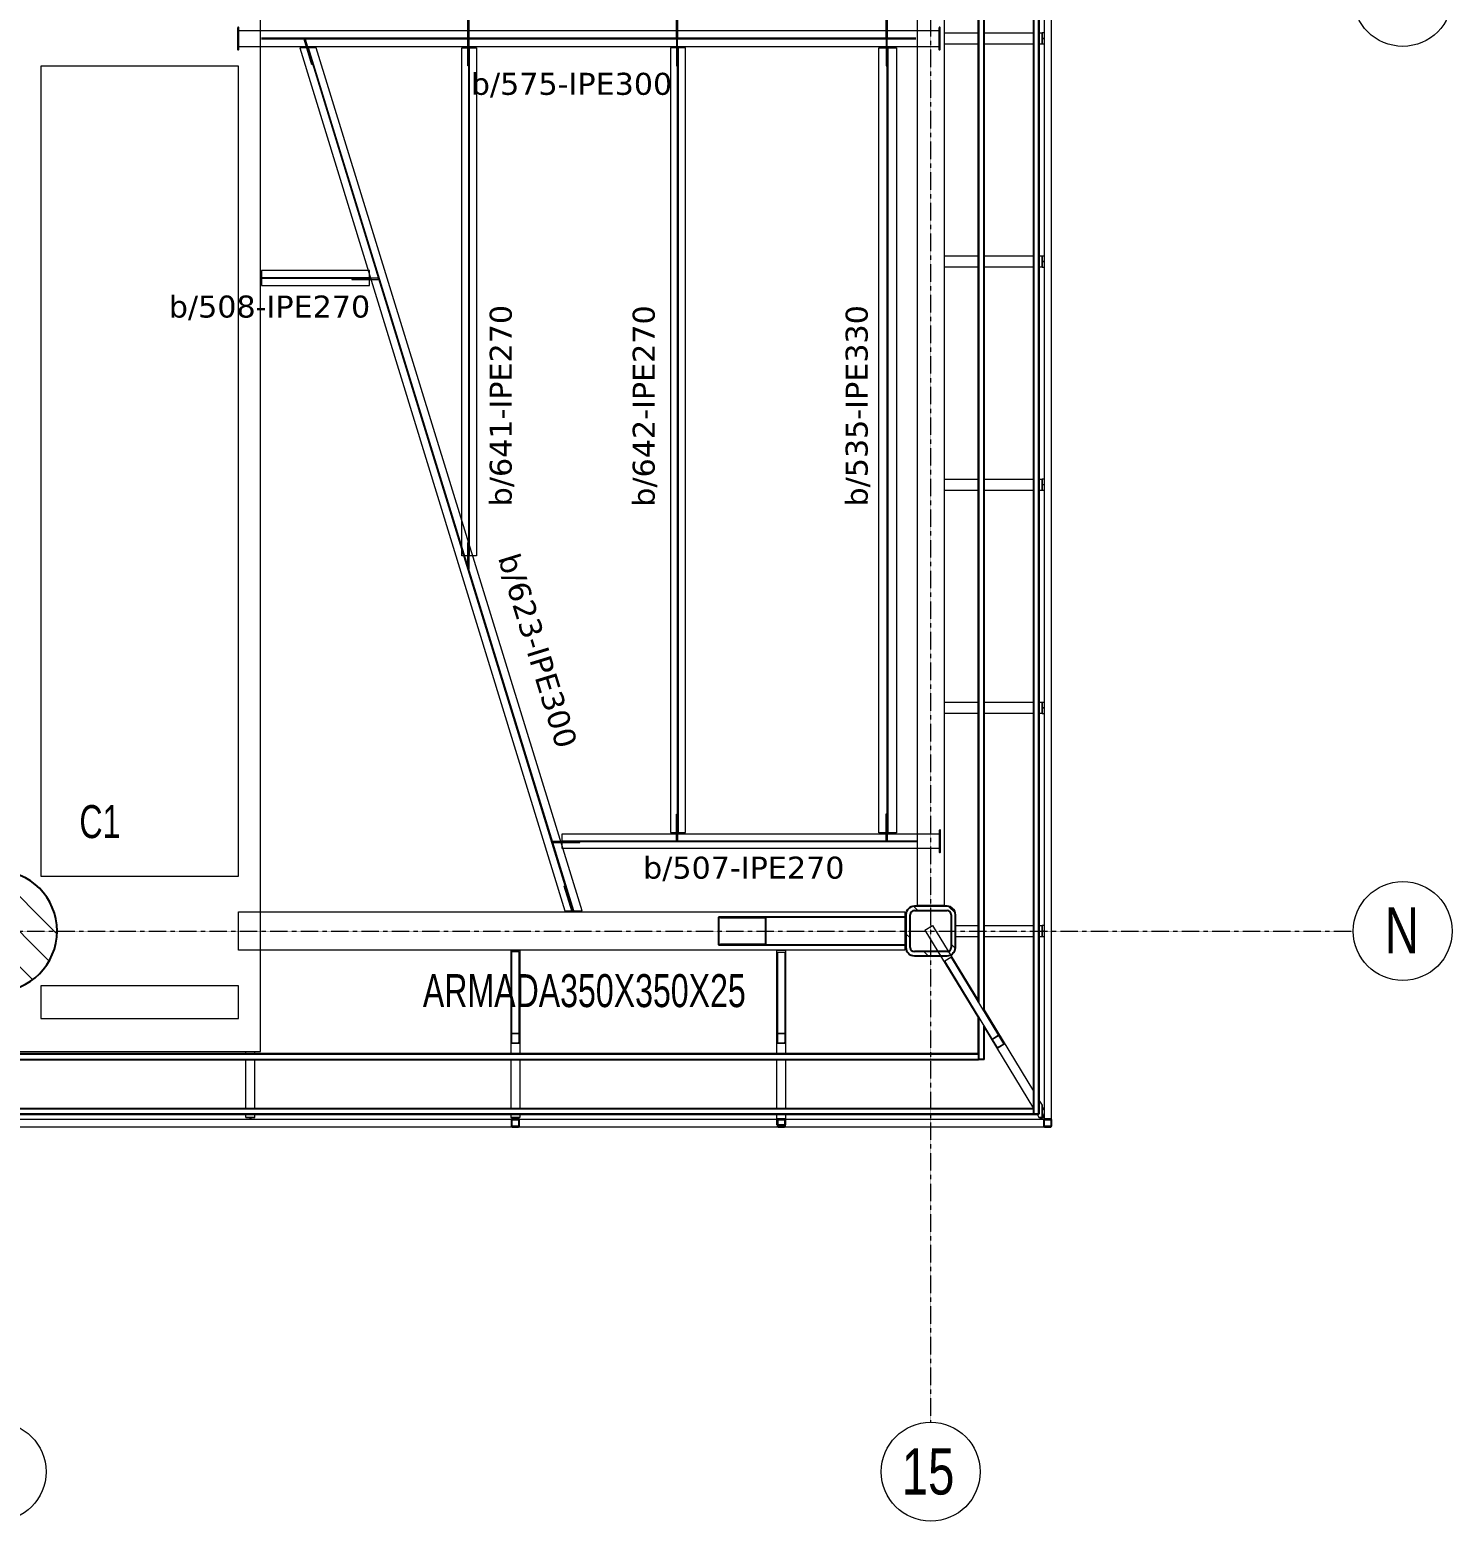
# Model space of a CAD drawing. Header units: millimetres. Extents: x -900 to 77642, y -21218 to 30657.
# Drawn here: x 64699 to 77642, y -5370 to 8200 of the extents above; entities that cross this region are included whole.
import ezdxf

# ---------------------------------------------------------------- set-up
doc = ezdxf.new("R2010")
doc.units = ezdxf.units.MM
doc.header["$LTSCALE"] = 0.9
doc.linetypes.add('Grid Line', pattern=[3.33375, 1.905, -0.47625, 0.47625, -0.47625])
for name, color, linetype, lineweight in [('0-1', 7, 'Continuous', 5), ('A_ALMA', 255, 'Continuous', 5), ('E_COLUMNAS', 1, 'Continuous', 18), ('E_COLUMNAS-1', 254, 'Continuous', 25), ('E_COLUMNAS-2', 1, 'Continuous', 9), ('E_COLUMNAS-3', 1, 'Continuous', 35), ('E_COLUMNAS-4', 1, 'Continuous', 25), ('E_EJES', 8, 'Continuous', 9), ('E_EJES-1', 8, 'Grid Line', 9), ('E_TEXTO', 3, 'Continuous', 9), ('E_VIGAS', 5, 'Continuous', 9), ('E_VIGAS-1', 5, 'Continuous', 5), ('E_VIGAS-2', 10, 'Continuous', 25), ('E_VIGAS-3', 5, 'Continuous', 25), ('P-PLATINA', 6, 'Continuous', 15), ('S-COLS-HDLN-1', 52, 'Continuous', 9), ('VIGAS_HCB', 253, 'Continuous', 15)]:
    doc.layers.add(name, color=color, linetype=linetype, lineweight=lineweight)
doc.styles.add('Arial Narrow', font='', dxfattribs={"width": 0.85, "height": 0.3})
doc.styles.add('Swis721 LtCn BT', font='swisscl.ttf', dxfattribs={"height": 0.42})
doc.styles.add('VERDANA', font='verdana.ttf')
doc.styles.get('Arial Narrow').set_extended_font_data('Arial Narrow')

# ---------------------------------------------------------------- blocks, each defined once
blk = doc.blocks.new('EST_SFM_VIGA-METALICA-SECCION-C - EST_SFM_VIGA-METALICA-UPN100-1529792-_42_00m_N_E_-NIVEL-11 DOC')
at = {"layer": 'E_VIGAS-2'}
for p, q in [((-13.568, -0.018), (-13.568, 0.032)), ((-13.263, 0.032), (-13.567, 0.032)), ((13.831, 0.032), (-13.129, 0.032)), ((14.268, 0.032), (13.965, 0.032)), ((14.269, 0.032), (14.269, -0.018)), ((-13.568, -0.018), (-13.181, -0.018)), ((-13.047, -0.018), (13.749, -0.018)), ((13.882, -0.018), (14.269, -0.018))]:
    blk.add_line(p, q, dxfattribs=at)
blk = doc.blocks.new('EST_SFM_VIGA-METALICA-SECCION-C - EST_SFM_VIGA-METALICA-UPN100-1530878-_42_00m_N_E_-NIVEL-11 DOC')
at = {"layer": 'E_VIGAS-2'}
for p, q in [((-14.294, -0.032), (-14.294, 0.018)), ((14.54, 0.018), (-14.294, 0.018)), ((14.54, 0.018), (14.54, -0.032)), ((-14.294, -0.032), (14.54, -0.032))]:
    blk.add_line(p, q, dxfattribs=at)
blk = doc.blocks.new('EST_SFM_VIGA-METALICA-SECCION-C - EST_SFM_VIGA-METALICA-UPN160-1529890-_42_00m_N_E_-NIVEL-11 DOC')
at = {"layer": 'E_VIGAS-1'}
for p, q in [((14.442, 0.018), (-14.49, 0.018)), ((-14.49, -0.047), (-14.49, 0.016)), ((14.506, 0.018), (14.5, 0.018)), ((14.506, 0.018), (14.506, 0.013)), ((-14.49, -0.047), (-14.487, -0.047)), ((-14.485, -0.047), (14.437, -0.047)), ((14.438, -0.047), (14.504, -0.047))]:
    blk.add_line(p, q, dxfattribs=at)
blk = doc.blocks.new('EST_SFM_VIGA-METALICA-SECCION-C - EST_SFM_VIGA-METALICA-UPN100-1527742-_42_00m_N_E_-NIVEL-11 DOC')
at = {"layer": 'E_VIGAS-2'}
for p, q in [((34.044, 0.018), (-34.827, 0.018)), ((34.044, 0.018), (34.044, -0.032)), ((-34.827, -0.032), (34.044, -0.032))]:
    blk.add_line(p, q, dxfattribs=at)
blk = doc.blocks.new('EST_SFM_VIGA-METALICA-SECCION-C - EST_SFM_VIGA-METALICA-UPN100-1527772-_42_00m_N_E_-NIVEL-11 DOC')
at = {"layer": 'E_VIGAS-2'}
for p, q in [((34.942, 0.032), (-34.929, 0.032)), ((34.942, 0.032), (34.942, -0.018)), ((-34.929, -0.018), (34.942, -0.018))]:
    blk.add_line(p, q, dxfattribs=at)
blk = doc.blocks.new('EST_SFM_VIGA-METALICA-SECCION-C - EST_SFM_VIGA-METALICA-UPN160-1579051-_42_00m_N_E_-NIVEL-11 DOC')
at = {"layer": 'E_VIGAS-1'}
for p, q in [((30.107, 0.047), (-30.264, 0.047)), ((30.175, 0.047), (30.109, 0.047)), ((32.521, 0.047), (30.176, 0.047)), ((34.951, 0.047), (32.603, 0.047)), ((34.955, 0.047), (34.952, 0.047)), ((34.955, 0.047), (34.955, -0.016)), ((-30.269, -0.018), (30.113, -0.018)), ((30.171, -0.018), (32.533, -0.018)), ((32.591, -0.018), (34.955, -0.018))]:
    blk.add_line(p, q, dxfattribs=at)
blk = doc.blocks.new('EST_SCM_COLUMNA-METALICA-SECCION-CUADRADA - EST_SCM_COLUMNA-TUBULAR-CUADRADA_PTEØ_70x70 e_3mm-1587241-_42_00m_N_E_-NIVEL-11 DOC')
at = {"layer": 'E_COLUMNAS-1'}
for p, q in [((-0.035, 0.029), (-0.035, -0.029)), ((-0.032, -0.029), (-0.032, 0.029)), ((0.029, 0.035), (-0.029, 0.035)), ((-0.029, 0.032), (0.029, 0.032)), ((0.032, 0.029), (0.032, -0.029)), ((0.035, -0.029), (0.035, 0.029)), ((0.029, -0.032), (-0.029, -0.032)), ((-0.029, -0.035), (0.029, -0.035))]:
    blk.add_line(p, q, dxfattribs=at)
for centre, radius, start, end in [((-0.029, 0.029), 0.006, 90, 180), ((-0.029, 0.029), 0.003, 90, 180), ((0.029, 0.029), 0.006, 360, 90), ((0.029, 0.029), 0.003, 0, 90), ((-0.029, -0.029), 0.006, 180, 270), ((-0.029, -0.029), 0.003, 180, 270), ((0.029, -0.029), 0.006, 270, 360), ((0.029, -0.029), 0.003, 270, 360), ((0.029, -0.029), 0.006, 280, 350), ((0.029, -0.029), 0.003, 300, 330)]:
    blk.add_arc(centre, radius, start, end, dxfattribs=at)
blk = doc.blocks.new('EST_SCM_COLUMNA-METALICA-SECCION-CUADRADA - EST_SCM_COLUMNA-TUBULAR-CUADRADA_PTEØ_70x70 e_3mm-V5-_42_00m_N_E_-NIVEL-11 DOC')
at = {"layer": 'E_COLUMNAS-1'}
for p, q in [((-0.035, 0.029), (-0.035, -0.029)), ((-0.032, -0.029), (-0.032, 0.029)), ((0.029, 0.035), (-0.029, 0.035)), ((-0.029, 0.032), (0.029, 0.032)), ((0.032, 0.029), (0.032, -0.029)), ((0.035, -0.029), (0.035, 0.029)), ((0.029, -0.032), (-0.029, -0.032)), ((-0.029, -0.035), (0.029, -0.035))]:
    blk.add_line(p, q, dxfattribs=at)
for centre, radius, start, end in [((-0.029, 0.029), 0.006, 90, 180), ((-0.029, 0.029), 0.003, 90, 180), ((0.029, 0.029), 0.006, 360, 90), ((0.029, 0.029), 0.003, 0, 90), ((-0.029, -0.029), 0.006, 180, 270), ((-0.029, -0.029), 0.006, 190, 270), ((-0.029, -0.029), 0.003, 180, 270), ((-0.029, -0.029), 0.003, 210, 270), ((0.029, -0.029), 0.006, 270, 360), ((0.029, -0.029), 0.003, 270, 360), ((0.029, -0.029), 0.006, 270, 350), ((0.029, -0.029), 0.003, 270, 330)]:
    blk.add_arc(centre, radius, start, end, dxfattribs=at)
blk = doc.blocks.new('EST_SCM_COLUMNA-METALICA-SECCION-CUADRADA - EST_SCM_COLUMNA-TUBULAR-CUADRADA_PTEØ_70x70 e_3mm-V10-_42_00m_N_E_-NIVEL-11 DOC')
at = {"layer": 'E_COLUMNAS-2'}
h = blk.add_hatch(dxfattribs=at)
h.set_pattern_fill('FP_5', color=256, style=0, pattern_type=2)
h.set_pattern_definition([(315, (-7.522, 138.917), (0.15909903, 0.15909903), [])])
h.paths.add_polyline_path([(-0.029, 0.035), (-0.033, 0.033), (-0.035, 0.029), (-0.031, 0.031)])
h.paths.add_polyline_path([(0.029, 0.035), (0.031, 0.031), (0.035, 0.029), (0.033, 0.033)])
h.paths.add_polyline_path([(-0.02, 0.035), (-0.029, 0.035), (-0.029, 0.032), (0.029, 0.032), (0.029, 0.035)])
h.paths.add_polyline_path([(0.035, -0.029), (0.031, -0.031), (0.029, -0.035), (0.033, -0.033)])
h.paths.add_polyline_path([(0.032, 0.029), (0.032, -0.029), (0.035, -0.029), (0.035, 0.029)])
h.paths.add_polyline_path([(-0.035, -0.029), (-0.033, -0.033), (-0.029, -0.035), (-0.031, -0.031)])
h.paths.add_polyline_path([(-0.035, 0.029), (-0.035, -0.029), (-0.032, -0.029), (-0.032, 0.029)])
h.paths.add_polyline_path([(0.029, -0.032), (-0.029, -0.032), (-0.029, -0.035), (0.029, -0.035)])
at = {"layer": 'E_COLUMNAS-1'}
for p, q in [((-0.035, 0.029), (-0.035, -0.029)), ((-0.032, -0.029), (-0.032, 0.029)), ((0.029, 0.035), (-0.029, 0.035)), ((-0.029, 0.032), (0.029, 0.032)), ((0.032, 0.029), (0.032, -0.029)), ((0.035, -0.029), (0.035, 0.029)), ((0.029, -0.032), (-0.029, -0.032)), ((-0.029, -0.035), (0.029, -0.035))]:
    blk.add_line(p, q, dxfattribs=at)
for centre, radius, start, end in [((-0.029, 0.029), 0.006, 90, 180), ((-0.029, 0.029), 0.003, 90, 180), ((0.029, 0.029), 0.006, 360, 90), ((0.029, 0.029), 0.003, 0, 90), ((-0.029, -0.029), 0.006, 180, 270), ((-0.029, -0.029), 0.003, 180, 270), ((0.029, -0.029), 0.006, 270, 360), ((0.029, -0.029), 0.003, 270, 360)]:
    blk.add_arc(centre, radius, start, end, dxfattribs=at)
blk = doc.blocks.new('DCTIB_CNI_EST_MOD-1A-FAC_0001_rvt-1-_42_00m_N_E_-NIVEL-11 DOC')
at = {"layer": 'E_VIGAS-1'}
for p, q in [((-6.038, 148.735), (-6.038, 148.835)), ((-6.038, 148.835), (-5.727, 148.835)), ((-6.038, 148.735), (-5.727, 148.735)), ((-5.677, 148.835), (-5.227, 148.835)), ((-5.677, 148.735), (-5.227, 148.735)), ((-5.177, 148.835), (-5.149, 148.835)), ((-5.177, 148.735), (-5.149, 148.735)), ((-5.149, 148.835), (-5.149, 148.735)), ((-5.149, 148.835), (-5.148, 148.835)), ((-5.149, 148.735), (-5.149, 148.835)), ((-5.148, 148.735), (-5.149, 148.735)), ((-5.129, 148.835), (-5.148, 148.835)), ((-5.148, 148.835), (-5.148, 148.798)), ((-5.148, 148.788), (-5.143, 148.788)), ((-5.143, 148.788), (-5.148, 148.788)), ((-5.148, 148.788), (-5.143, 148.788)), ((-5.143, 148.782), (-5.148, 148.782)), ((-5.143, 148.782), (-5.148, 148.782)), ((-5.148, 148.782), (-5.143, 148.782)), ((-5.148, 148.772), (-5.148, 148.735)), ((-5.148, 148.735), (-5.129, 148.735)), ((-5.143, 148.788), (-5.129, 148.788)), ((-5.129, 148.782), (-5.143, 148.782)), ((-6.037, 146.704), (-6.037, 146.804)), ((-5.727, 146.804), (-6.037, 146.804)), ((-5.727, 146.704), (-6.037, 146.704)), ((-5.227, 146.804), (-5.677, 146.804)), ((-5.227, 146.704), (-5.677, 146.704)), ((-5.149, 146.804), (-5.177, 146.804)), ((-5.149, 146.704), (-5.177, 146.704)), ((-5.149, 146.804), (-5.149, 146.704)), ((-5.149, 146.704), (-5.149, 146.804)), ((-5.149, 146.804), (-5.148, 146.804)), ((-5.148, 146.704), (-5.149, 146.704)), ((-5.148, 146.804), (-5.148, 146.767)), ((-5.129, 146.804), (-5.148, 146.804)), ((-5.148, 146.757), (-5.143, 146.757)), ((-5.143, 146.757), (-5.148, 146.757)), ((-5.148, 146.757), (-5.143, 146.757)), ((-5.143, 146.752), (-5.148, 146.752)), ((-5.143, 146.752), (-5.148, 146.752)), ((-5.148, 146.752), (-5.143, 146.752)), ((-5.148, 146.742), (-5.148, 146.704)), ((-5.148, 146.704), (-5.129, 146.704)), ((-5.143, 146.757), (-5.129, 146.757)), ((-5.129, 146.752), (-5.143, 146.752)), ((-6.038, 144.674), (-6.038, 144.774)), ((-6.038, 144.774), (-5.727, 144.774)), ((-6.038, 144.674), (-5.727, 144.674)), ((-5.677, 144.774), (-5.227, 144.774)), ((-5.677, 144.674), (-5.227, 144.674)), ((-5.177, 144.774), (-5.149, 144.774)), ((-5.177, 144.674), (-5.149, 144.674)), ((-5.149, 144.774), (-5.149, 144.674)), ((-5.149, 144.774), (-5.148, 144.774)), ((-5.149, 144.674), (-5.149, 144.774)), ((-5.148, 144.674), (-5.149, 144.674)), ((-5.129, 144.774), (-5.148, 144.774)), ((-5.148, 144.774), (-5.148, 144.736)), ((-5.148, 144.726), (-5.143, 144.726)), ((-5.143, 144.726), (-5.148, 144.726)), ((-5.148, 144.726), (-5.143, 144.726)), ((-5.143, 144.721), (-5.148, 144.721)), ((-5.143, 144.721), (-5.148, 144.721)), ((-5.148, 144.721), (-5.143, 144.721)), ((-5.148, 144.711), (-5.148, 144.674)), ((-5.148, 144.674), (-5.129, 144.674)), ((-5.143, 144.726), (-5.129, 144.726)), ((-5.129, 144.721), (-5.143, 144.721)), ((-6.037, 142.643), (-6.037, 142.743)), ((-5.727, 142.743), (-6.037, 142.743)), ((-5.727, 142.643), (-6.037, 142.643)), ((-5.227, 142.743), (-5.677, 142.743)), ((-5.227, 142.643), (-5.677, 142.643)), ((-5.149, 142.743), (-5.177, 142.743)), ((-5.149, 142.643), (-5.177, 142.643)), ((-5.149, 142.743), (-5.149, 142.643)), ((-5.149, 142.643), (-5.149, 142.743)), ((-5.149, 142.743), (-5.148, 142.743)), ((-5.148, 142.643), (-5.149, 142.643)), ((-5.148, 142.743), (-5.148, 142.706)), ((-5.129, 142.743), (-5.148, 142.743)), ((-5.148, 142.696), (-5.143, 142.696)), ((-5.143, 142.696), (-5.148, 142.696)), ((-5.148, 142.696), (-5.143, 142.696)), ((-5.143, 142.69), (-5.148, 142.69)), ((-5.143, 142.69), (-5.148, 142.69)), ((-5.148, 142.69), (-5.143, 142.69)), ((-5.148, 142.68), (-5.148, 142.643)), ((-5.148, 142.643), (-5.129, 142.643)), ((-5.143, 142.696), (-5.129, 142.696)), ((-5.129, 142.69), (-5.143, 142.69)), ((-6.215, 140.67), (-6.145, 140.712)), ((-6.215, 140.67), (-5.727, 139.869)), ((-6.145, 140.712), (-5.727, 140.027)), ((-5.934, 140.612), (-5.934, 140.712)), ((-5.934, 140.712), (-5.727, 140.712)), ((-5.934, 140.612), (-5.727, 140.612)), ((-5.677, 140.712), (-5.227, 140.712)), ((-5.677, 140.612), (-5.227, 140.612)), ((-5.177, 140.712), (-5.149, 140.712)), ((-5.177, 140.612), (-5.149, 140.612)), ((-5.149, 140.712), (-5.149, 140.612)), ((-5.149, 140.712), (-5.148, 140.712)), ((-5.149, 140.612), (-5.149, 140.712)), ((-5.148, 140.612), (-5.149, 140.612)), ((-5.129, 140.712), (-5.148, 140.712)), ((-5.148, 140.712), (-5.148, 140.675)), ((-5.148, 140.665), (-5.143, 140.665)), ((-5.143, 140.665), (-5.148, 140.665)), ((-5.148, 140.665), (-5.143, 140.665)), ((-5.143, 140.66), (-5.148, 140.66)), ((-5.143, 140.66), (-5.148, 140.66)), ((-5.148, 140.66), (-5.143, 140.66)), ((-5.148, 140.65), (-5.148, 140.612)), ((-5.148, 140.612), (-5.129, 140.612)), ((-5.143, 140.665), (-5.129, 140.665)), ((-5.129, 140.66), (-5.143, 140.66)), ((-9.983, 140.487), (-9.901, 140.487)), ((-9.983, 140.487), (-9.983, 139.545)), ((-9.977, 140.468), (-9.977, 139.727)), ((-9.91, 140.472), (-9.974, 140.472)), ((-9.907, 139.727), (-9.907, 140.468)), ((-9.901, 140.487), (-9.901, 139.545)), ((-7.563, 140.488), (-7.535, 140.488)), ((-7.563, 140.487), (-7.481, 140.487)), ((-7.563, 139.545), (-7.563, 140.487)), ((-7.557, 140.464), (-7.557, 139.727)), ((-7.49, 140.468), (-7.554, 140.468)), ((-7.525, 140.488), (-7.525, 140.487)), ((-7.519, 140.488), (-7.525, 140.488)), ((-7.52, 140.487), (-7.52, 140.488)), ((-7.509, 140.488), (-7.481, 140.488)), ((-7.487, 139.727), (-7.487, 140.464)), ((-7.481, 139.545), (-7.481, 140.487)), ((-6.034, 140.384), (-5.602, 139.675)), ((-5.979, 140.423), (-6.033, 140.389)), ((-5.542, 139.711), (-5.974, 140.421)), ((-5.677, 139.944), (-5.227, 139.206)), ((-5.677, 139.787), (-5.227, 139.048)), ((-9.977, 139.727), (-9.977, 139.645)), ((-9.976, 139.731), (-9.976, 139.727)), ((-9.976, 139.645), (-9.976, 139.727)), ((-9.976, 139.652), (-9.976, 139.645)), ((-9.91, 139.731), (-9.974, 139.731)), ((-9.974, 139.729), (-9.91, 139.729)), ((-9.91, 139.643), (-9.974, 139.643)), ((-9.974, 139.641), (-9.91, 139.641)), ((-9.909, 139.727), (-9.909, 139.731)), ((-9.909, 139.727), (-9.909, 139.645)), ((-9.909, 139.645), (-9.909, 139.652)), ((-9.907, 139.645), (-9.907, 139.727)), ((-7.557, 139.727), (-7.557, 139.645)), ((-7.556, 139.731), (-7.556, 139.727)), ((-7.556, 139.645), (-7.556, 139.727)), ((-7.556, 139.652), (-7.556, 139.645)), ((-7.49, 139.731), (-7.554, 139.731)), ((-7.554, 139.729), (-7.49, 139.729)), ((-7.49, 139.643), (-7.554, 139.643)), ((-7.554, 139.641), (-7.49, 139.641)), ((-7.489, 139.727), (-7.489, 139.731)), ((-7.489, 139.727), (-7.489, 139.645)), ((-7.489, 139.645), (-7.489, 139.652)), ((-7.487, 139.645), (-7.487, 139.727)), ((-5.602, 139.679), (-5.6, 139.676)), ((-5.602, 139.675), (-5.556, 139.601)), ((-5.547, 139.713), (-5.601, 139.68)), ((-5.6, 139.678), (-5.545, 139.712)), ((-5.555, 139.602), (-5.6, 139.676)), ((-5.498, 139.634), (-5.553, 139.601)), ((-5.543, 139.711), (-5.545, 139.714)), ((-5.543, 139.711), (-5.498, 139.637)), ((-5.497, 139.637), (-5.542, 139.711)), ((-5.498, 139.637), (-5.502, 139.644)), ((-12.393, 139.567), (-12.311, 139.567)), ((-12.393, 139.545), (-12.393, 139.567)), ((-12.311, 139.545), (-12.311, 139.567)), ((-5.56, 139.609), (-5.555, 139.602)), ((-5.552, 139.599), (-5.497, 139.632)), ((-12.393, 139.045), (-12.393, 139.495)), ((-12.311, 139.045), (-12.311, 139.495)), ((-9.983, 139.495), (-9.983, 139.045)), ((-9.901, 139.495), (-9.901, 139.045)), ((-7.563, 139.045), (-7.563, 139.495)), ((-7.481, 139.045), (-7.481, 139.495)), ((-5.177, 139.124), (-5.149, 139.078)), ((-12.393, 138.967), (-12.393, 138.995)), ((-12.311, 138.967), (-12.393, 138.967)), ((-12.393, 138.966), (-12.393, 138.967)), ((-12.393, 138.967), (-12.311, 138.967)), ((-12.365, 138.966), (-12.393, 138.966)), ((-12.355, 138.961), (-12.355, 138.966)), ((-12.355, 138.947), (-12.355, 138.961)), ((-12.35, 138.966), (-12.35, 138.961)), ((-12.35, 138.961), (-12.35, 138.947)), ((-12.311, 138.966), (-12.339, 138.966)), ((-12.311, 138.967), (-12.311, 138.995)), ((-12.311, 138.967), (-12.311, 138.966)), ((-9.983, 138.995), (-9.983, 138.967)), ((-9.901, 138.967), (-9.983, 138.967)), ((-9.983, 138.967), (-9.901, 138.967)), ((-9.983, 138.966), (-9.983, 138.967)), ((-9.955, 138.966), (-9.983, 138.966)), ((-9.945, 138.961), (-9.945, 138.966)), ((-9.945, 138.952), (-9.945, 138.961)), ((-9.94, 138.966), (-9.94, 138.961)), ((-9.94, 138.961), (-9.94, 138.952)), ((-9.901, 138.966), (-9.929, 138.966)), ((-9.901, 138.995), (-9.901, 138.967)), ((-9.901, 138.967), (-9.901, 138.966)), ((-7.563, 138.9), (-7.563, 138.995)), ((-7.481, 138.9), (-7.481, 138.995)), ((-5.194, 138.995), (-5.177, 138.967)), ((-5.149, 138.967), (-5.177, 138.967)), ((-5.177, 138.967), (-5.149, 138.967)), ((-5.148, 138.966), (-5.177, 138.966)), ((-5.17, 138.966), (-5.158, 138.947)), ((-5.152, 138.955), (-5.151, 138.957)), ((-5.15, 138.959), (-5.149, 138.961)), ((-5.149, 138.967), (-5.149, 139.078)), ((-5.148, 139.076), (-5.148, 139.023)), ((-5.129, 139.033), (-5.148, 139.065)), ((-5.148, 138.972), (-5.148, 138.966)), ((-5.148, 138.966), (-5.148, 138.972)), ((-5.146, 138.999), (-5.143, 138.994)), ((-5.143, 138.984), (-5.146, 138.99)), ((-9.945, 138.947), (-9.945, 138.949)), ((-9.94, 138.949), (-9.94, 138.947)), ((-7.557, 138.9), (-7.563, 138.9)), ((-7.49, 138.9), (-7.554, 138.9)), ((-7.481, 138.9), (-7.487, 138.9)), ((-5.153, 138.95), (-5.153, 138.952))]:
    blk.add_line(p, q, dxfattribs=at)
at = {"layer": 'E_VIGAS-1', "flags": 128}
for points in [[(-9.974, 140.472), (-9.975, 140.471), (-9.975, 140.471), (-9.976, 140.471), (-9.976, 140.47), (-9.977, 140.469), (-9.977, 140.469), (-9.977, 140.468)], [(-9.907, 140.468), (-9.907, 140.469), (-9.907, 140.469), (-9.908, 140.47), (-9.908, 140.471), (-9.909, 140.471), (-9.909, 140.471), (-9.91, 140.472)], [(-7.554, 140.468), (-7.555, 140.467), (-7.555, 140.467), (-7.556, 140.467), (-7.556, 140.466), (-7.557, 140.465), (-7.557, 140.465), (-7.557, 140.464)], [(-7.487, 140.464), (-7.487, 140.465), (-7.487, 140.465), (-7.488, 140.466), (-7.488, 140.467), (-7.489, 140.467), (-7.489, 140.467), (-7.49, 140.468)], [(-6.034, 140.384), (-6.034, 140.385), (-6.034, 140.386), (-6.034, 140.387), (-6.034, 140.388), (-6.034, 140.388), (-6.034, 140.389), (-6.033, 140.389)], [(-5.979, 140.423), (-5.978, 140.423), (-5.977, 140.423), (-5.977, 140.423), (-5.976, 140.423), (-5.975, 140.422), (-5.974, 140.422), (-5.974, 140.421)], [(-9.974, 139.731), (-9.975, 139.731), (-9.975, 139.731), (-9.976, 139.73), (-9.976, 139.73), (-9.977, 139.729), (-9.977, 139.728), (-9.977, 139.727)], [(-9.977, 139.645), (-9.977, 139.644), (-9.977, 139.643), (-9.976, 139.642), (-9.976, 139.641), (-9.975, 139.641), (-9.975, 139.641), (-9.974, 139.641)], [(-9.976, 139.727), (-9.976, 139.728), (-9.975, 139.728), (-9.975, 139.728), (-9.975, 139.729), (-9.975, 139.729), (-9.974, 139.729), (-9.974, 139.729)], [(-9.974, 139.643), (-9.974, 139.643), (-9.975, 139.643), (-9.975, 139.643), (-9.975, 139.643), (-9.975, 139.644), (-9.976, 139.644), (-9.976, 139.645)], [(-9.907, 139.727), (-9.907, 139.728), (-9.907, 139.729), (-9.908, 139.73), (-9.908, 139.73), (-9.909, 139.731), (-9.909, 139.731), (-9.91, 139.731)], [(-9.91, 139.729), (-9.91, 139.729), (-9.909, 139.729), (-9.909, 139.729), (-9.909, 139.728), (-9.909, 139.728), (-9.909, 139.728), (-9.909, 139.727)], [(-9.91, 139.641), (-9.909, 139.641), (-9.909, 139.641), (-9.908, 139.641), (-9.908, 139.642), (-9.907, 139.643), (-9.907, 139.644), (-9.907, 139.645)], [(-9.909, 139.645), (-9.909, 139.644), (-9.909, 139.644), (-9.909, 139.643), (-9.909, 139.643), (-9.909, 139.643), (-9.91, 139.643), (-9.91, 139.643)], [(-7.554, 139.731), (-7.555, 139.731), (-7.555, 139.731), (-7.556, 139.73), (-7.556, 139.73), (-7.557, 139.729), (-7.557, 139.728), (-7.557, 139.727)], [(-7.557, 139.645), (-7.557, 139.644), (-7.557, 139.643), (-7.556, 139.642), (-7.556, 139.641), (-7.555, 139.641), (-7.555, 139.641), (-7.554, 139.641)], [(-7.556, 139.727), (-7.556, 139.728), (-7.555, 139.728), (-7.555, 139.728), (-7.555, 139.729), (-7.555, 139.729), (-7.554, 139.729), (-7.554, 139.729)], [(-7.554, 139.643), (-7.554, 139.643), (-7.555, 139.643), (-7.555, 139.643), (-7.555, 139.643), (-7.555, 139.644), (-7.556, 139.644), (-7.556, 139.645)], [(-7.487, 139.727), (-7.487, 139.728), (-7.487, 139.729), (-7.488, 139.73), (-7.488, 139.73), (-7.489, 139.731), (-7.489, 139.731), (-7.49, 139.731)], [(-7.49, 139.729), (-7.49, 139.729), (-7.489, 139.729), (-7.489, 139.729), (-7.489, 139.728), (-7.489, 139.728), (-7.489, 139.728), (-7.489, 139.727)], [(-7.49, 139.641), (-7.489, 139.641), (-7.489, 139.641), (-7.488, 139.641), (-7.488, 139.642), (-7.487, 139.643), (-7.487, 139.644), (-7.487, 139.645)], [(-7.489, 139.645), (-7.489, 139.644), (-7.489, 139.644), (-7.489, 139.643), (-7.489, 139.643), (-7.489, 139.643), (-7.49, 139.643), (-7.49, 139.643)], [(-5.601, 139.68), (-5.602, 139.68), (-5.602, 139.679), (-5.602, 139.678), (-5.602, 139.678), (-5.602, 139.677), (-5.602, 139.676), (-5.602, 139.675)], [(-5.6, 139.676), (-5.601, 139.676), (-5.601, 139.677), (-5.601, 139.677), (-5.601, 139.678), (-5.601, 139.678), (-5.6, 139.678), (-5.6, 139.678)], [(-5.542, 139.711), (-5.542, 139.712), (-5.543, 139.713), (-5.544, 139.713), (-5.544, 139.714), (-5.545, 139.714), (-5.546, 139.714), (-5.547, 139.713)], [(-5.545, 139.712), (-5.545, 139.712), (-5.545, 139.712), (-5.544, 139.712), (-5.544, 139.712), (-5.544, 139.711), (-5.543, 139.711), (-5.543, 139.711)], [(-5.498, 139.637), (-5.498, 139.636), (-5.498, 139.636), (-5.498, 139.635), (-5.498, 139.635), (-5.498, 139.635), (-5.498, 139.634), (-5.498, 139.634)], [(-5.497, 139.632), (-5.497, 139.633), (-5.496, 139.633), (-5.496, 139.634), (-5.496, 139.635), (-5.496, 139.636), (-5.496, 139.636), (-5.497, 139.637)], [(-5.556, 139.601), (-5.556, 139.6), (-5.555, 139.6), (-5.555, 139.599), (-5.554, 139.599), (-5.553, 139.599), (-5.552, 139.599), (-5.552, 139.599)], [(-5.553, 139.601), (-5.553, 139.601), (-5.553, 139.601), (-5.554, 139.601), (-5.554, 139.601), (-5.554, 139.601), (-5.555, 139.601), (-5.555, 139.601), (-5.555, 139.602)], [(-5.177, 138.966), (-5.177, 138.967), (-5.177, 138.967)], [(-5.154, 138.947), (-5.153, 138.951), (-5.152, 138.956), (-5.149, 138.96), (-5.146, 138.964), (-5.142, 138.968), (-5.138, 138.97), (-5.135, 138.971)], [(-5.149, 139.078), (-5.149, 139.077), (-5.148, 139.076)], [(-5.143, 138.994), (-5.138, 138.987), (-5.133, 138.978), (-5.129, 138.971)], [(-5.129, 138.961), (-5.133, 138.968), (-5.138, 138.977), (-5.143, 138.984)]]:
    blk.add_lwpolyline(points, dxfattribs=at)
at = {"layer": 'E_VIGAS-1'}
for centre, radius, start, end in [((-9.971, 138.946), 0.006, 90, 170), ((-9.971, 138.946), 0.006, 90, 170), ((-9.971, 138.946), 0.003, 90, 150), ((-9.971, 138.946), 0.003, 90, 150), ((-9.913, 138.946), 0.006, 10, 90), ((-9.913, 138.946), 0.006, 10, 90), ((-9.913, 138.946), 0.003, 30, 90), ((-9.913, 138.946), 0.003, 30, 90), ((-5.128, 138.946), 0.006, 100, 170), ((-5.128, 138.946), 0.006, 100, 170), ((-5.128, 138.946), 0.003, 120, 150), ((-5.128, 138.946), 0.003, 120, 150)]:
    blk.add_arc(centre, radius, start, end, dxfattribs=at)
for centre, start_param, end_param in [((-7.535, 140.488), 0, 1.570796), ((-7.535, 140.487), 4.974188, 5.497787), ((-7.535, 140.487), 5.759587, 6.283185), ((-7.509, 140.488), 1.570796, 3.141593), ((-7.509, 140.487), 3.141593, 3.665191), ((-7.509, 140.487), 3.926991, 4.45059)]:
    blk.add_ellipse(centre, major_axis=(0.0107, 0), ratio=0.003149, start_param=start_param, end_param=end_param, dxfattribs=at)
for points, knots in [([(-5.148, 148.798), (-5.148, 148.797), (-5.148, 148.795), (-5.147, 148.793), (-5.147, 148.791), (-5.146, 148.789), (-5.145, 148.788), (-5.143, 148.788), (-5.143, 148.788)], [0, 0, 0, 0, 0.142857, 0.285714, 0.428571, 0.571429, 0.785714, 1, 1, 1, 1]), ([(-5.143, 148.782), (-5.143, 148.782), (-5.144, 148.782), (-5.145, 148.781), (-5.146, 148.78), (-5.147, 148.779), (-5.147, 148.778), (-5.147, 148.777), (-5.148, 148.775), (-5.148, 148.774), (-5.148, 148.772)], [0, 0, 0, 0, 0.142857, 0.285714, 0.428571, 0.571429, 0.678571, 0.732143, 0.785714, 1, 1, 1, 1]), ([(-5.148, 146.767), (-5.148, 146.766), (-5.148, 146.765), (-5.147, 146.762), (-5.147, 146.76), (-5.146, 146.759), (-5.145, 146.757), (-5.143, 146.757), (-5.143, 146.757)], [0, 0, 0, 0, 0.142857, 0.285714, 0.428571, 0.571429, 0.785714, 1, 1, 1, 1]), ([(-5.143, 146.752), (-5.143, 146.752), (-5.144, 146.751), (-5.145, 146.751), (-5.146, 146.75), (-5.147, 146.748), (-5.147, 146.747), (-5.147, 146.746), (-5.148, 146.744), (-5.148, 146.743), (-5.148, 146.742)], [0, 0, 0, 0, 0.142857, 0.285714, 0.428571, 0.571429, 0.678571, 0.732143, 0.785714, 1, 1, 1, 1]), ([(-5.148, 144.736), (-5.148, 144.735), (-5.148, 144.734), (-5.147, 144.732), (-5.147, 144.73), (-5.146, 144.728), (-5.145, 144.727), (-5.143, 144.726), (-5.143, 144.726)], [0, 0, 0, 0, 0.142857, 0.285714, 0.428571, 0.571429, 0.785714, 1, 1, 1, 1]), ([(-5.143, 144.721), (-5.143, 144.721), (-5.144, 144.721), (-5.145, 144.72), (-5.146, 144.719), (-5.147, 144.718), (-5.147, 144.716), (-5.147, 144.715), (-5.148, 144.714), (-5.148, 144.712), (-5.148, 144.711)], [0, 0, 0, 0, 0.142857, 0.285714, 0.428571, 0.571429, 0.678571, 0.732143, 0.785714, 1, 1, 1, 1]), ([(-5.148, 142.706), (-5.148, 142.705), (-5.148, 142.703), (-5.147, 142.701), (-5.147, 142.699), (-5.146, 142.697), (-5.145, 142.696), (-5.143, 142.696), (-5.143, 142.696)], [0, 0, 0, 0, 0.142857, 0.285714, 0.428571, 0.571429, 0.785714, 1, 1, 1, 1]), ([(-5.143, 142.69), (-5.143, 142.69), (-5.144, 142.69), (-5.145, 142.69), (-5.146, 142.688), (-5.147, 142.687), (-5.147, 142.686), (-5.147, 142.685), (-5.148, 142.683), (-5.148, 142.682), (-5.148, 142.68)], [0, 0, 0, 0, 0.142857, 0.285714, 0.428571, 0.571429, 0.678571, 0.732143, 0.785714, 1, 1, 1, 1]), ([(-5.148, 140.675), (-5.148, 140.674), (-5.148, 140.673), (-5.147, 140.67), (-5.147, 140.669), (-5.146, 140.667), (-5.145, 140.665), (-5.143, 140.665), (-5.143, 140.665)], [0, 0, 0, 0, 0.142857, 0.285714, 0.428571, 0.571429, 0.785714, 1, 1, 1, 1]), ([(-5.143, 140.66), (-5.143, 140.66), (-5.144, 140.66), (-5.145, 140.659), (-5.146, 140.658), (-5.147, 140.656), (-5.147, 140.655), (-5.147, 140.654), (-5.148, 140.652), (-5.148, 140.651), (-5.148, 140.65)], [0, 0, 0, 0, 0.142857, 0.285714, 0.428571, 0.571429, 0.678571, 0.732143, 0.785714, 1, 1, 1, 1]), ([(-12.365, 138.966), (-12.364, 138.966), (-12.363, 138.966), (-12.36, 138.966), (-12.358, 138.965), (-12.356, 138.964), (-12.355, 138.963), (-12.355, 138.962), (-12.355, 138.961)], [0, 0, 0, 0, 0.142857, 0.285714, 0.428571, 0.571429, 0.785714, 1, 1, 1, 1]), ([(-12.355, 138.961), (-12.355, 138.962), (-12.355, 138.963), (-12.357, 138.965), (-12.358, 138.965), (-12.36, 138.966), (-12.361, 138.966), (-12.362, 138.966), (-12.364, 138.966), (-12.365, 138.966)], [0, 0, 0, 0, 0.285714, 0.428571, 0.571429, 0.678571, 0.732143, 0.785714, 1, 1, 1, 1]), ([(-12.339, 138.966), (-12.34, 138.966), (-12.341, 138.966), (-12.344, 138.966), (-12.346, 138.965), (-12.348, 138.964), (-12.349, 138.963), (-12.35, 138.962), (-12.35, 138.961)], [0, 0, 0, 0, 0.142857, 0.285714, 0.428571, 0.571429, 0.785714, 1, 1, 1, 1]), ([(-12.35, 138.961), (-12.35, 138.962), (-12.349, 138.963), (-12.348, 138.965), (-12.346, 138.965), (-12.345, 138.966), (-12.344, 138.966), (-12.342, 138.966), (-12.34, 138.966), (-12.339, 138.966)], [0, 0, 0, 0, 0.285714, 0.428571, 0.571429, 0.678571, 0.732143, 0.785714, 1, 1, 1, 1]), ([(-9.945, 138.961), (-9.945, 138.962), (-9.945, 138.963), (-9.947, 138.965), (-9.948, 138.965), (-9.95, 138.966), (-9.951, 138.966), (-9.952, 138.966), (-9.954, 138.966), (-9.955, 138.966)], [0, 0, 0, 0, 0.285714, 0.428571, 0.571429, 0.678571, 0.732143, 0.785714, 1, 1, 1, 1]), ([(-9.955, 138.966), (-9.954, 138.966), (-9.953, 138.966), (-9.95, 138.966), (-9.948, 138.965), (-9.946, 138.964), (-9.945, 138.963), (-9.945, 138.962), (-9.945, 138.961)], [0, 0, 0, 0, 0.142857, 0.285714, 0.428571, 0.571429, 0.785714, 1, 1, 1, 1]), ([(-9.94, 138.961), (-9.94, 138.962), (-9.939, 138.963), (-9.938, 138.965), (-9.936, 138.965), (-9.935, 138.966), (-9.934, 138.966), (-9.932, 138.966), (-9.93, 138.966), (-9.929, 138.966)], [0, 0, 0, 0, 0.285714, 0.428571, 0.571429, 0.678571, 0.732143, 0.785714, 1, 1, 1, 1]), ([(-9.929, 138.966), (-9.93, 138.966), (-9.931, 138.966), (-9.934, 138.966), (-9.936, 138.965), (-9.938, 138.964), (-9.939, 138.963), (-9.94, 138.962), (-9.94, 138.961)], [0, 0, 0, 0, 0.142857, 0.285714, 0.428571, 0.571429, 0.785714, 1, 1, 1, 1]), ([(-5.148, 139.023), (-5.148, 139.021), (-5.148, 139.018), (-5.148, 139.014), (-5.147, 139.009), (-5.147, 139.004), (-5.145, 138.998), (-5.143, 138.995), (-5.143, 138.994)], [0, 0, 0, 0, 0.142857, 0.285714, 0.428571, 0.571429, 0.857143, 1, 1, 1, 1]), ([(-5.143, 138.984), (-5.143, 138.985), (-5.144, 138.986), (-5.144, 138.986), (-5.145, 138.987), (-5.145, 138.987), (-5.145, 138.987), (-5.146, 138.987), (-5.146, 138.987), (-5.146, 138.987), (-5.146, 138.986), (-5.147, 138.986), (-5.147, 138.985), (-5.147, 138.985), (-5.147, 138.985), (-5.147, 138.985), (-5.147, 138.985), (-5.147, 138.984), (-5.147, 138.984), (-5.147, 138.983), (-5.147, 138.982), (-5.147, 138.982), (-5.147, 138.982), (-5.147, 138.982), (-5.148, 138.982), (-5.148, 138.981), (-5.148, 138.98), (-5.148, 138.98), (-5.148, 138.979), (-5.148, 138.978), (-5.148, 138.977), (-5.148, 138.975), (-5.148, 138.973), (-5.148, 138.972)], [0, 0, 0, 0, 0.071429, 0.142857, 0.160714, 0.178571, 0.214286, 0.25, 0.285714, 0.321429, 0.357143, 0.392857, 0.410714, 0.419643, 0.428571, 0.4375, 0.446429, 0.464286, 0.5, 0.535714, 0.553571, 0.5625, 0.571429, 0.580357, 0.589286, 0.607143, 0.642857, 0.678571, 0.714286, 0.75, 0.785714, 0.857143, 1, 1, 1, 1]), ([(-5.148, 138.972), (-5.148, 138.973), (-5.148, 138.975), (-5.148, 138.977), (-5.148, 138.978), (-5.148, 138.979), (-5.148, 138.98), (-5.148, 138.98), (-5.148, 138.981), (-5.148, 138.982), (-5.147, 138.982), (-5.147, 138.982), (-5.147, 138.982)], [0, 0, 0, 0, 0.1428571, 0.2142857, 0.25, 0.2857143, 0.3214286, 0.3571429, 0.3928571, 0.4107143, 0.4196429, 0.4285714, 0.4285714, 0.4285714, 0.4285714]), ([(-5.146, 138.987), (-5.146, 138.987), (-5.146, 138.987), (-5.145, 138.987), (-5.145, 138.987), (-5.145, 138.987), (-5.144, 138.986), (-5.144, 138.986), (-5.143, 138.985), (-5.143, 138.984)], [0.7142857, 0.7142857, 0.7142857, 0.7142857, 0.75, 0.7857143, 0.8214286, 0.8392857, 0.8571429, 0.9285714, 1, 1, 1, 1])]:
    blk.add_open_spline(points, degree=3, knots=knots, dxfattribs=at)
for points in [[(-5.149, 138.967), (-5.149, 138.967), (-5.149, 138.967), (-5.148, 138.966), (-5.148, 138.966)], [(-5.147, 139.009), (-5.147, 139.012), (-5.148, 139.016), (-5.148, 139.021), (-5.148, 139.023)], [(-5.143, 138.994), (-5.144, 138.996), (-5.145, 138.999), (-5.146, 139.001)]]:
    blk.add_open_spline(points, degree=3, dxfattribs=at)
at = {"layer": 'E_VIGAS-2'}
for p, q in [((-5.177, 167.83), (-5.177, 138.995)), ((-5.177, 138.995), (-5.177, 167.83)), ((-5.727, 140.014), (-5.727, 166.81)), ((-5.727, 166.81), (-5.727, 140.014)), ((-5.727, 139.545), (-5.727, 139.881)), ((-5.727, 139.881), (-5.727, 139.545)), ((-74.597, 139.545), (-5.727, 139.545)), ((-5.727, 139.545), (-74.597, 139.545)), ((-5.177, 138.995), (-75.147, 138.995)), ((-75.147, 138.995), (-5.177, 138.995))]:
    blk.add_line(p, q, dxfattribs=at)
at = {"layer": 'E_VIGAS-1'}
for name, p, rotation in [('EST_SFM_VIGA-METALICA-SECCION-C - EST_SFM_VIGA-METALICA-UPN160-1529890-_42_00m_N_E_-NIVEL-11 DOC', (-5.082, 153.388), 269.9999999999999), ('EST_SCM_COLUMNA-METALICA-SECCION-CUADRADA - EST_SCM_COLUMNA-TUBULAR-CUADRADA_PTEØ_70x70 e_3mm-V5-_42_00m_N_E_-NIVEL-11 DOC', (-9.942, 138.917), 180), ('EST_SCM_COLUMNA-METALICA-SECCION-CUADRADA - EST_SCM_COLUMNA-TUBULAR-CUADRADA_PTEØ_70x70 e_3mm-V10-_42_00m_N_E_-NIVEL-11 DOC', (-7.522, 138.917), 180), ('EST_SCM_COLUMNA-METALICA-SECCION-CUADRADA - EST_SCM_COLUMNA-TUBULAR-CUADRADA_PTEØ_70x70 e_3mm-1587241-_42_00m_N_E_-NIVEL-11 DOC', (-5.099, 138.917), 180)]:
    blk.add_blockref(name, p, dxfattribs=dict(at, rotation=rotation))
blk.add_blockref('EST_SFM_VIGA-METALICA-SECCION-C - EST_SFM_VIGA-METALICA-UPN160-1579051-_42_00m_N_E_-NIVEL-11 DOC', (-40.084, 138.9), dxfattribs=at)
at = {"layer": 'E_VIGAS-2'}
for name, p, rotation in [('EST_SFM_VIGA-METALICA-SECCION-C - EST_SFM_VIGA-METALICA-UPN100-1530878-_42_00m_N_E_-NIVEL-11 DOC', (-5.195, 153.535), 270), ('EST_SFM_VIGA-METALICA-SECCION-C - EST_SFM_VIGA-METALICA-UPN100-1529792-_42_00m_N_E_-NIVEL-11 DOC', (-5.709, 153.763), 270.0000000000001)]:
    blk.add_blockref(name, p, dxfattribs=dict(at, rotation=rotation))
for name, p in [('EST_SFM_VIGA-METALICA-SECCION-C - EST_SFM_VIGA-METALICA-UPN100-1527742-_42_00m_N_E_-NIVEL-11 DOC', (-39.77, 139.527)), ('EST_SFM_VIGA-METALICA-SECCION-C - EST_SFM_VIGA-METALICA-UPN100-1527772-_42_00m_N_E_-NIVEL-11 DOC', (-40.169, 139.013))]:
    blk.add_blockref(name, p, dxfattribs=at)
blk = doc.blocks.new('EST_SCM_COLUMNA-METALICA-SECCION-CUADRADA - EST_SCM_COLUMNA-TUBULAR-CUADRADA_ARMADA_450X450X38-2810470-_42_00m_N_E_-NIVEL-11 DOC')
at = {"layer": 'S-COLS-HDLN-1'}
h = blk.add_hatch(dxfattribs=at)
h.set_pattern_fill('FP_7', color=256, style=0, pattern_type=2)
h.set_pattern_definition([(135, (6.162, -140.662), (-0.15909903, -0.15909903), [])])
h.paths.add_polyline_path([(-0.149, -0.225), (0.149, -0.225), (0.178, -0.219), (0.203, -0.203), (0.219, -0.178), (0.225, -0.149), (0.225, 0.149), (0.219, 0.178), (0.203, 0.203), (0.178, 0.219), (0.149, 0.225), (-0.149, 0.225), (-0.178, 0.219), (-0.203, 0.203), (-0.219, 0.178), (-0.225, 0.149), (-0.225, -0.149), (-0.219, -0.178), (-0.203, -0.203), (-0.178, -0.219)])
h.paths.add_polyline_path([(-0.149, -0.187), (-0.168, -0.182), (-0.182, -0.168), (-0.187, -0.149), (-0.187, 0.149), (-0.182, 0.168), (-0.168, 0.182), (-0.149, 0.187), (0.149, 0.187), (0.168, 0.182), (0.182, 0.168), (0.187, 0.149), (0.187, -0.149), (0.182, -0.168), (0.168, -0.182), (0.149, -0.187), (0.106, -0.187)])
at = {"layer": 'E_COLUMNAS-4'}
for p, q in [((-0.225, 0.149), (-0.225, -0.149)), ((-0.187, -0.149), (-0.187, 0.149)), ((0.149, 0.225), (-0.149, 0.225)), ((-0.149, 0.187), (0.149, 0.187)), ((0.187, 0.149), (0.187, -0.149)), ((0.225, -0.149), (0.225, 0.149)), ((0.149, -0.187), (-0.149, -0.187)), ((-0.149, -0.225), (0.149, -0.225))]:
    blk.add_line(p, q, dxfattribs=at)
for centre, radius, start, end in [((-0.149, 0.149), 0.076, 90, 180), ((-0.149, 0.149), 0.038, 90, 180), ((0.149, 0.149), 0.076, 360, 90), ((0.149, 0.149), 0.038, 0, 90), ((-0.149, -0.149), 0.076, 180, 270), ((-0.149, -0.149), 0.038, 180, 270), ((0.149, -0.149), 0.038, 270, 0), ((0.149, -0.149), 0.076, 270, 360)]:
    blk.add_arc(centre, radius, start, end, dxfattribs=at)
blk = doc.blocks.new('EST_SCM_COLUMNA-SECCION-CIRCULAR - EST_SCM_COLUMNA-CONCRETO-CIRCULAR_Ø_110cm-V16-_42_00m_N_E_-NIVEL-11 DOC')
at = {"layer": 'E_COLUMNAS'}
h = blk.add_hatch(dxfattribs=at)
h.set_pattern_fill('FP_13', color=256, style=0, pattern_type=2)
h.set_pattern_definition([(135, (14.662, -140.662), (-0.15909903, -0.15909903), [])])
h.paths.add_polyline_path([(0.041, -0.548), (0.122, -0.536), (0.201, -0.512), (0.275, -0.476), (0.343, -0.43), (0.403, -0.374), (0.454, -0.31), (0.496, -0.239), (0.526, -0.162), (0.544, -0.082), (0.55, 0), (0.544, 0.082), (0.526, 0.162), (0.496, 0.239), (0.454, 0.31), (0.403, 0.374), (0.343, 0.43), (0.275, 0.476), (0.201, 0.512), (0.122, 0.536), (0.041, 0.548), (-0.041, 0.548), (-0.122, 0.536), (-0.201, 0.512), (-0.275, 0.476), (-0.343, 0.43), (-0.403, 0.374), (-0.454, 0.31), (-0.496, 0.239), (-0.526, 0.162), (-0.544, 0.082), (-0.55, 0), (-0.544, -0.082), (-0.526, -0.162), (-0.496, -0.239), (-0.454, -0.31), (-0.403, -0.374), (-0.343, -0.43), (-0.275, -0.476), (-0.201, -0.512), (-0.122, -0.536), (-0.041, -0.548)])
at = {"layer": 'E_COLUMNAS-4'}
for start, end in [(360, 180), (180, 360)]:
    blk.add_arc((0, 0), 0.55, start, end, dxfattribs=at)
blk = doc.blocks.new('Grid - CNI_NOMBRE EJES-372759-_42_00m_N_E_-NIVEL-11 DOC')
at = {"layer": 'E_EJES'}
blk.add_circle((0, 0), 0.003, dxfattribs=at)

msp = doc.modelspace()

# ---------------------------------------------------------------- hatches: boundary and pattern name
at = {"layer": 'E_VIGAS'}
h = msp.add_hatch(dxfattribs=at)
h.set_pattern_fill('FP_2', color=256, scale=1000, style=0, pattern_type=2)
h.set_pattern_definition([(45, (79058.8, -140662.4), (-376.888, 376.888), []), (45, (79058.8, -140091.4), (-376.888, 376.888), [])])
h.paths.add_polyline_path([(70977.8, -125), (71389.1, -125), (71389.1, -123), (70971.3, -123), (70971.3, -125)])
h.paths.add_polyline_path([(71396, -121), (71396, 121), (71392.6, 121), (71392.6, -121)])
h.paths.add_polyline_path([(70967.9, -121), (70967.9, 121), (70964.4, 121), (70964.4, -121)])
h.paths.add_polyline_path([(71267, 123), (71389.1, 123), (71389.1, 125), (70971.3, 125), (70971.3, 123), (70977.8, 123)])

# ---------------------------------------------------------------- linework, layer by layer
at = {"layer": 'A_ALMA'}
for p, q in [((72762.7, 8123.7), (66807.9, 8123.7)), ((72762.7, 8116.6), (66807.9, 8116.6)), ((69640.9, 184.7), (67227.5, 8038)), ((69648.3, 184.7), (67235.7, 8035.4)), ((68693.6, 3414.6), (68693.6, 8035.2)), ((68700.2, 3414.6), (68700.2, 8035.2)), ((70593.6, 895.2), (70593.6, 8034.8)), ((70600.2, 895.2), (70600.2, 8034.8)), ((72500.8, 895.3), (72500.8, 8037.7)), ((72508.3, 895.3), (72508.3, 8037.7)), ((66807.9, 5945.7), (67789.9, 5945.7)), ((66807.9, 5939.1), (67789.9, 5939.1)), ((69541.7, 820.8), (72766.1, 820.8)), ((69541.7, 814.2), (72766.1, 814.2))]:
    msp.add_line(p, q, dxfattribs=at)
at = {"layer": 'E_EJES-1'}
for p, q in [((72896.7, -4469.6), (72896.7, 29756.6)), ((0, 0), (76742, 0))]:
    msp.add_line(p, q, dxfattribs=at)
at = {"layer": 'E_VIGAS', "color": 30, "true_color": 0xf26722}
for points in [[(10997.7, 26595.9), (10997.8, -1095.9), (66798, -1095.8), (66797.9, 26595.9)], [(72772.7, 235), (73022.7, 235), (73022.7, 25265), (72772.7, 25265)]]:
    msp.add_lwpolyline(points, close=True, dxfattribs=at)
for points in [[(64798.2, 500), (66598, 500), (66597.9, 7870.1), (64798, 7870.1), (64798, 500.2, 0.4142131)], [(64798, -500.2), (64798, -795.9), (66598, -795.9), (66598, -500), (64798.2, -500, 0.4142141)]]:
    msp.add_lwpolyline(points, format="xyb", close=True, dxfattribs=at)
at = {"layer": 'E_VIGAS-2', "color": 8}
for points in [[(66591.9, 8222.5), (66591.9, 8022.5), (66597.9, 8022.5), (66597.9, 8222.5)], [(72972.7, 8220.2), (72972.7, 8020.2), (72978.7, 8020.2), (72978.7, 8220.2)], [(72976.1, 917.6), (72976.1, 717.6), (72982.1, 717.6), (72982.1, 917.6)]]:
    msp.add_lwpolyline(points, close=True, dxfattribs=at)
at = {"layer": 'E_VIGAS-3'}
for p, q in [((70964.4, 121), (70964.4, -121)), ((70967.9, -121), (70967.9, 121)), ((71389.1, 125), (70971.3, 125)), ((70983.7, 123), (70971.3, 123)), ((70983.7, 123), (71389.1, 123)), ((72655.5, 125), (71389.1, 125)), ((71395, 123), (71389.8, 123)), ((71392.6, 121), (71392.6, -121)), ((71396, -121), (71396, 121)), ((70971.3, -123), (70983.7, -123)), ((70971.3, -125), (71389.1, -125)), ((71389.1, -123), (70983.7, -123)), ((71389.1, -125), (72655.5, -125)), ((71389.8, -123), (71395, -123))]:
    msp.add_line(p, q, dxfattribs=at)
at = {"layer": 'E_VIGAS-3', "flags": 128}
for points in [[(70971.3, 125), (70970, 124.9), (70968.7, 124.7), (70967.5, 124.3), (70966.5, 123.8), (70965.6, 123.2), (70965, 122.5), (70964.6, 121.8), (70964.4, 121)], [(70967.9, 121), (70968, 121.4), (70968.2, 121.8), (70968.5, 122.1), (70968.9, 122.4), (70969.4, 122.7), (70970, 122.8), (70970.7, 123), (70971.3, 123)], [(71389.1, 123), (71389.8, 123), (71390.4, 122.8), (71391, 122.7), (71391.5, 122.4), (71392, 122.1), (71392.3, 121.8), (71392.5, 121.4), (71392.6, 121)], [(71396, 121), (71395.9, 121.8), (71395.5, 122.5), (71394.8, 123.2), (71394, 123.8), (71392.9, 124.3), (71391.7, 124.7), (71390.5, 124.9), (71389.8, 125)], [(72662.4, 121), (72662.3, 121.8), (72661.9, 122.5), (72661.2, 123.2), (72660.4, 123.8), (72659.3, 124.3), (72658.1, 124.7), (72656.9, 124.9), (72655.5, 125)], [(70964.4, -121), (70964.6, -121.8), (70965, -122.5), (70965.6, -123.2), (70966.5, -123.8), (70967.5, -124.3), (70968.7, -124.7), (70970, -124.9), (70971.3, -125)], [(70971.3, -123), (70970.7, -123), (70970, -122.8), (70969.4, -122.7), (70968.9, -122.4), (70968.5, -122.1), (70968.2, -121.8), (70968, -121.4), (70967.9, -121)], [(71392.6, -121), (71392.5, -121.4), (71392.3, -121.8), (71392, -122.1), (71391.5, -122.4), (71391, -122.7), (71390.4, -122.8), (71389.8, -123), (71389.1, -123)], [(71389.8, -125), (71390.5, -124.9), (71391.7, -124.7), (71392.9, -124.3), (71394, -123.8), (71394.8, -123.2), (71395.5, -122.5), (71395.9, -121.8), (71396, -121)], [(72655.5, -125), (72656.9, -124.9), (72658.1, -124.7), (72659.3, -124.3), (72660.4, -123.8), (72661.2, -123.2), (72661.9, -122.5), (72662.3, -121.8), (72662.4, -121)]]:
    msp.add_lwpolyline(points, dxfattribs=at)
at = {"layer": 'P-PLATINA'}
for points in [[(68683.6, 8367.8), (68693.6, 8367.8), (68693.6, 8123.8), (68683.6, 8123.8)], [(70583.6, 8367.8), (70593.6, 8367.8), (70593.6, 8123.8), (70583.6, 8123.8)], [(72490.8, 8367.7), (72500.8, 8367.7), (72500.8, 8123.7), (72490.8, 8123.7)], [(67275, 7883.4), (67265.5, 7880.5), (67193.8, 8113.7), (67203.3, 8116.6)], [(68683.6, 8116.6), (68693.6, 8116.6), (68693.6, 7872.6), (68683.6, 7872.6)], [(70583.6, 7872.7), (70593.6, 7872.7), (70593.6, 8116.7), (70583.6, 8116.7)], [(72490.8, 7872.7), (72500.8, 7872.7), (72500.8, 8116.7), (72490.8, 8116.7)], [(67628.8, 5939.1), (67628.8, 5929.1), (67872.8, 5929.1), (67872.8, 5939.1)], [(68683.6, 3535.8), (68693.6, 3535.8), (68693.6, 3291.8), (68683.6, 3291.8)], [(70583.6, 1064.9), (70593.6, 1064.9), (70593.6, 820.9), (70583.6, 820.9)], [(72490.8, 1065.1), (72500.8, 1065.1), (72500.8, 821.1), (72490.8, 821.1)], [(69459, 814.2), (69459, 804.2), (69703, 804.2), (69703, 814.2)], [(69643, 178), (69633.4, 175.1), (69561.7, 408.3), (69571.3, 411.2)]]:
    msp.add_lwpolyline(points, close=True, dxfattribs=at)
at = {"layer": 'VIGAS_HCB'}
for points in [[(66597.9, 8195.2), (72972.7, 8195.2), (72972.7, 8045.2), (66597.9, 8045.2)], [(68629.4, 8035.2), (68764.4, 8035.2), (68764.4, 3414.6), (68629.4, 3414.6)], [(70529.4, 895.2), (70664.4, 895.2), (70664.4, 8035.2), (70529.4, 8035.2)], [(72584.6, 895.1), (72424.6, 895.1), (72424.6, 8035.2), (72584.6, 8035.2)], [(66807.9, 5875.2), (67789.9, 5875.2), (67789.9, 6009.9), (66807.9, 6009.9)], [(72976.1, 750.1), (69541.7, 750.2), (69541.7, 885.2), (72976.1, 885.1)], [(72662.7, -175), (66598, -175), (66598, 175), (72662.7, 175)]]:
    msp.add_lwpolyline(points, close=True, dxfattribs=at)
msp.add_lwpolyline([(69568.3, 184.7), (69725.2, 184.7), (67305.7, 8035.4), (67155.7, 8035.4), (69568.3, 184.7)], dxfattribs=at)

# ---------------------------------------------------------------- block references
at = {"layer": '0-1', "xscale": 1000, "yscale": 1000, "zscale": 1000}
msp.add_blockref('DCTIB_CNI_EST_MOD-1A-FAC_0001_rvt-1-_42_00m_N_E_-NIVEL-11 DOC', (79058.8, -140662.4), dxfattribs=at)
at = {"layer": 'E_COLUMNAS-3', "xscale": 1000, "yscale": 1000, "zscale": 1000}
for name, p in [('EST_SCM_COLUMNA-SECCION-CIRCULAR - EST_SCM_COLUMNA-CONCRETO-CIRCULAR_Ø_110cm-V16-_42_00m_N_E_-NIVEL-11 DOC', (64396.7, 0)), ('EST_SCM_COLUMNA-METALICA-SECCION-CUADRADA - EST_SCM_COLUMNA-TUBULAR-CUADRADA_ARMADA_450X450X38-2810470-_42_00m_N_E_-NIVEL-11 DOC', (72896.7, 0))]:
    msp.add_blockref(name, p, dxfattribs=at)
at = {"layer": 'E_EJES', "xscale": 149999.9999999999, "yscale": 149999.9999999999, "zscale": 149999.9999999999, "rotation": 269.9999999999994}
for p in [(77192, 8500), (77192, 0)]:
    msp.add_blockref('Grid - CNI_NOMBRE EJES-372759-_42_00m_N_E_-NIVEL-11 DOC', p, dxfattribs=at)
at = {"layer": 'E_EJES', "xscale": 149999.9999999999, "yscale": 149999.9999999999, "zscale": 149999.9999999999}
for p in [(64396.7, -4919.6), (72896.7, -4919.6)]:
    msp.add_blockref('Grid - CNI_NOMBRE EJES-372759-_42_00m_N_E_-NIVEL-11 DOC', p, dxfattribs=at)

# ---------------------------------------------------------------- texts
at = {"layer": 'E_EJES', "char_height": 420, "attachment_point": 1, "style": 'Swis721 LtCn BT'}
for s, insert, width in [('N', (77029.1, 216.7), 372.785), ('15', (72633.3, -4707), 625.316)]:
    msp.add_mtext(s, dxfattribs=dict(at, insert=insert, width=width))
at = {"layer": 'E_TEXTO', "attachment_point": 1}
for s, insert, char_height, width, style in [('b/575-IPE300', (68711.7, 7809), 200, 1206.139, 'VERDANA'), ('b/508-IPE270', (65963.6, 5782.4), 200, 1206.139, 'VERDANA'), ('C1', (65149.8, 1146), 300, 459.968, 'Arial Narrow'), ('ARMADA350X350X25', (68275.4, -392.1), 300, 3669.524, 'Arial Narrow')]:
    msp.add_mtext(s, dxfattribs=dict(at, insert=insert, char_height=char_height, width=width, style=style))
at = {"layer": 'E_TEXTO', "char_height": 200, "width": 1206.139, "attachment_point": 1, "style": 'VERDANA'}
for s, insert, rotation in [('b/641-IPE270', (68883.7, 3864.6), 90), ('b/642-IPE270', (70184.9, 3860.9), 90), ('b/535-IPE330', (72122.8, 3862.7), 90), ('b/623-IPE300', (69148.3, 3456.4), 287.08294), ('b/507-IPE270', (70279.3, 676.9), 0.0001)]:
    msp.add_mtext(s, dxfattribs=dict(at, insert=insert, rotation=rotation))

doc.saveas('drawing.dxf')
